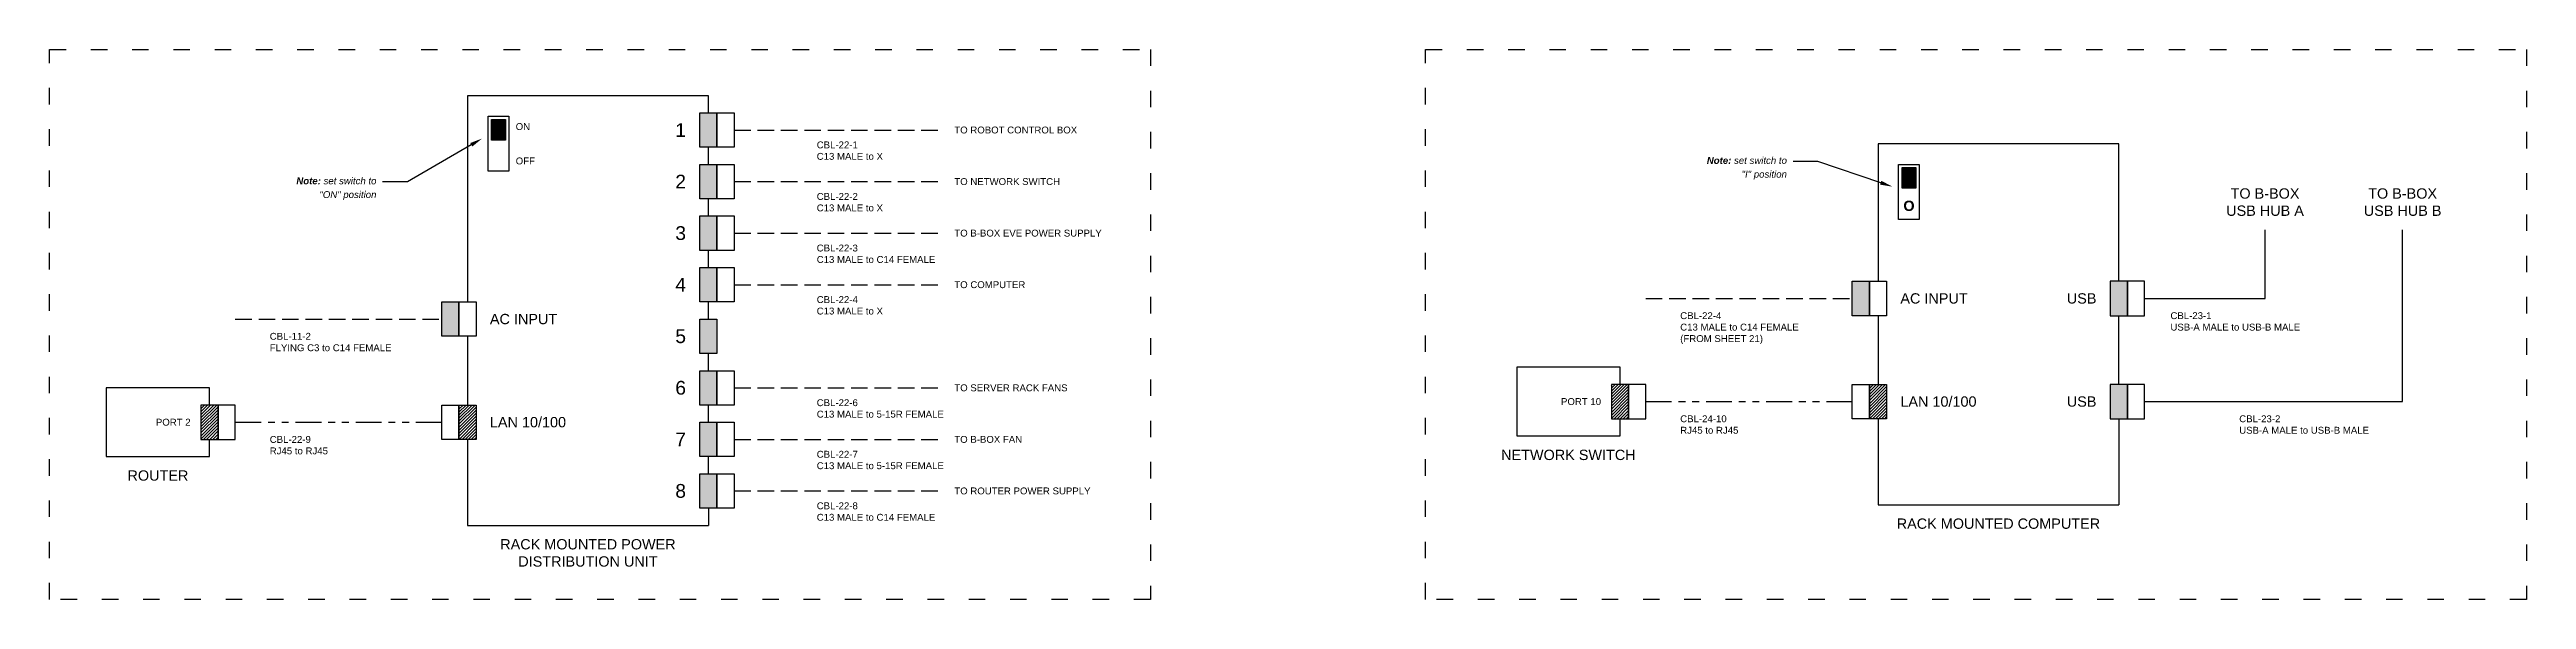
# Model space of a CAD drawing. Header units: inches. Extents: x -30 to 106, y 20 to 28.
# Drawn here: x 10.14 to 46.14, y 19.62 to 27.62 of the extents above; entities that cross this region are included whole.
import ezdxf
from ezdxf import colors
from ezdxf.entities.mleader import LeaderData, LeaderLine
from ezdxf.math import Vec2, Vec3

# ---------------------------------------------------------------- set-up
doc = ezdxf.new("R2010")
doc.units = ezdxf.units.IN
doc.header["$MEASUREMENT"] = 0
for name, pattern in [('ACAD_ISO02W100', [15, 12, -3]), ('ACAD_ISO03W100', [30, 12, -18]), ('PHANTOM', [2.5, 1.25, -0.25, 0.25, -0.25, 0.25, -0.25])]:
    doc.linetypes.add(name, pattern=pattern)
doc.styles.get("Standard").update_dxf_attribs({"font": 'arial.ttf'})
pattern_1 = [(45, (0.7, -1.8), (-0.022097087, 0.022097087), [])]
pattern_2 = [(45, (21.2, -1.5), (-0.022097087, 0.022097087), [])]

msp = doc.modelspace()

# ---------------------------------------------------------------- hatches: boundary and pattern name
h = msp.add_hatch(color=1)
h.dxf.hatch_style = 1
h.paths.add_polyline_path([(19.595, 26.199), (19.845, 26.199), (19.845, 26.699), (19.595, 26.699)])
h.paths.add_polyline_path([(19.845, 25.949), (19.595, 25.949), (19.595, 25.449), (19.845, 25.449)])
h.paths.add_polyline_path([(19.845, 25.199), (19.595, 25.199), (19.595, 24.699), (19.845, 24.699)])
h.paths.add_polyline_path([(19.845, 24.449), (19.595, 24.449), (19.595, 23.949), (19.845, 23.949)])
h = msp.add_hatch(color=256)
h.dxf.hatch_style = 1
h.paths.add_polyline_path([(16.57, 26.303), (16.77, 26.303), (16.77, 26.603), (16.57, 26.603)])
h = msp.add_hatch(color=256)
h.dxf.hatch_style = 1
h.paths.add_polyline_path([(37.07, 25.603), (37.27, 25.603), (37.27, 25.903), (37.07, 25.903)])
h = msp.add_hatch(color=1)
h.dxf.hatch_style = 1
h.paths.add_polyline_path([(36.345, 23.749), (36.595, 23.749), (36.595, 24.249), (36.345, 24.249)])
h = msp.add_hatch(color=3)
h.dxf.hatch_style = 1
h.paths.add_polyline_path([(40.095, 23.749), (40.345, 23.749), (40.345, 24.249), (40.095, 24.249)])
h.paths.add_polyline_path([(40.345, 22.749), (40.095, 22.749), (40.095, 22.249), (40.345, 22.249)])
h = msp.add_hatch(color=1)
h.dxf.hatch_style = 1
h.paths.add_polyline_path([(15.845, 23.449), (16.095, 23.449), (16.095, 23.949), (15.845, 23.949)])
h = msp.add_hatch(color=1)
h.dxf.hatch_style = 1
h.paths.add_polyline_path([(19.595, 23.199), (19.845, 23.199), (19.845, 23.699), (19.595, 23.699)])
h.paths.add_polyline_path([(19.595, 22.449), (19.845, 22.449), (19.845, 22.949), (19.595, 22.949)])
h.paths.add_polyline_path([(19.845, 22.199), (19.595, 22.199), (19.595, 21.699), (19.845, 21.699)])
h.paths.add_polyline_path([(19.845, 21.449), (19.595, 21.449), (19.595, 20.949), (19.845, 20.949)])
h = msp.add_hatch()
h.set_pattern_fill('ANSI31', color=5, scale=0.25)
h.set_pattern_definition(pattern_2)
h.paths.add_polyline_path([(32.845, 22.249), (33.095, 22.249), (33.095, 22.749), (32.845, 22.749)])
h = msp.add_hatch()
h.set_pattern_fill('ANSI31', color=5, scale=0.25)
h.set_pattern_definition(pattern_2)
h.paths.add_polyline_path([(36.845, 22.749), (36.595, 22.749), (36.595, 22.249), (36.845, 22.249)])
h = msp.add_hatch()
h.set_pattern_fill('ANSI31', color=5, scale=0.25)
h.set_pattern_definition(pattern_1)
h.paths.add_polyline_path([(12.345, 21.949), (12.595, 21.949), (12.595, 22.449), (12.345, 22.449)])
h = msp.add_hatch()
h.set_pattern_fill('ANSI31', color=5, scale=0.25)
h.set_pattern_definition(pattern_1)
h.paths.add_polyline_path([(16.345, 22.449), (16.095, 22.449), (16.095, 21.949), (16.345, 21.949)])

# ---------------------------------------------------------------- linework, layer by layer
for p, q in [((19.72, 26.949), (16.22, 26.949)), ((16.22, 26.949), (16.22, 23.949)), ((19.72, 26.699), (19.72, 26.949)), ((19.72, 25.949), (19.72, 26.199)), ((40.22, 26.249), (36.72, 26.249)), ((36.72, 26.249), (36.72, 24.249)), ((40.22, 24.249), (40.22, 26.249)), ((19.72, 25.199), (19.72, 25.449)), ((19.72, 24.449), (19.72, 24.699)), ((19.72, 23.699), (19.72, 23.949)), ((16.22, 23.449), (16.22, 22.449)), ((36.72, 23.749), (36.72, 22.749)), ((40.22, 22.749), (40.22, 23.749)), ((19.72, 22.949), (19.72, 23.199)), ((12.47, 22.699), (10.97, 22.699)), ((10.97, 22.699), (10.97, 21.699)), ((12.47, 22.449), (12.47, 22.699)), ((32.97, 22.999), (31.47, 22.999)), ((31.47, 22.999), (31.47, 21.999)), ((32.97, 22.749), (32.97, 22.999)), ((19.72, 22.199), (19.72, 22.449)), ((31.47, 21.999), (32.97, 21.999)), ((32.97, 21.999), (32.97, 22.249)), ((36.72, 22.249), (36.72, 20.999)), ((40.22, 22.249), (40.22, 20.999)), ((10.97, 21.699), (12.47, 21.699)), ((12.47, 21.699), (12.47, 21.949)), ((16.22, 21.949), (16.22, 20.699)), ((19.72, 21.449), (19.72, 21.699)), ((19.72, 20.949), (19.72, 20.699)), ((36.72, 20.999), (40.22, 20.999)), ((16.22, 20.699), (19.72, 20.699))]:
    msp.add_line(p, q)
at = {"color": 1, "linetype": 'ACAD_ISO02W100', "ltscale": 0.02}
for p, q in [((20.095, 26.449), (23.095, 26.449)), ((20.095, 25.699), (23.095, 25.699)), ((20.095, 24.949), (23.095, 24.949)), ((20.095, 24.199), (23.095, 24.199)), ((33.345, 23.999), (36.345, 23.999)), ((12.845, 23.699), (15.845, 23.699)), ((20.095, 22.699), (23.095, 22.699)), ((20.095, 21.949), (23.095, 21.949)), ((20.095, 21.199), (23.095, 21.199))]:
    msp.add_line(p, q, dxfattribs=at)
at = {"color": 3}
for p, q in [((42.345, 23.999), (42.345, 24.999)), ((44.345, 22.499), (44.345, 24.999)), ((40.595, 23.999), (42.345, 23.999)), ((40.595, 22.499), (44.345, 22.499))]:
    msp.add_line(p, q, dxfattribs=at)
at = {"color": 5, "linetype": 'PHANTOM', "ltscale": 0.3}
for p, q in [((33.345, 22.499), (36.345, 22.499)), ((12.845, 22.199), (15.845, 22.199))]:
    msp.add_line(p, q, dxfattribs=at)
at = {"linetype": 'ACAD_ISO03W100', "ltscale": 0.02}
for points in [[(10.145, 27.621), (26.145, 27.621), (26.145, 19.621), (10.145, 19.621)], [(30.145, 27.621), (46.145, 27.621), (46.145, 19.621), (30.145, 19.621)]]:
    msp.add_lwpolyline(points, close=True, dxfattribs=at)
for points in [[(16.52, 26.649), (16.82, 26.649), (16.82, 25.849), (16.52, 25.849)], [(16.57, 26.603), (16.77, 26.603), (16.77, 26.303), (16.57, 26.303)], [(37.02, 25.949), (37.32, 25.949), (37.32, 25.149), (37.02, 25.149)], [(37.07, 25.903), (37.27, 25.903), (37.27, 25.603), (37.07, 25.603)]]:
    msp.add_lwpolyline(points, close=True)
at = {"color": 1}
for points in [[(19.595, 26.699), (19.845, 26.699), (19.845, 26.199), (19.595, 26.199)], [(19.845, 26.699), (20.095, 26.699), (20.095, 26.199), (19.845, 26.199)], [(19.595, 25.949), (19.845, 25.949), (19.845, 25.449), (19.595, 25.449)], [(19.845, 25.949), (20.095, 25.949), (20.095, 25.449), (19.845, 25.449)], [(19.595, 25.199), (19.845, 25.199), (19.845, 24.699), (19.595, 24.699)], [(19.845, 25.199), (20.095, 25.199), (20.095, 24.699), (19.845, 24.699)], [(19.595, 24.449), (19.845, 24.449), (19.845, 23.949), (19.595, 23.949)], [(19.845, 24.449), (20.095, 24.449), (20.095, 23.949), (19.845, 23.949)], [(36.345, 24.249), (36.595, 24.249), (36.595, 23.749), (36.345, 23.749)], [(36.595, 24.249), (36.845, 24.249), (36.845, 23.749), (36.595, 23.749)], [(15.845, 23.949), (16.095, 23.949), (16.095, 23.449), (15.845, 23.449)], [(16.095, 23.949), (16.345, 23.949), (16.345, 23.449), (16.095, 23.449)], [(19.595, 23.699), (19.845, 23.699), (19.845, 23.199), (19.595, 23.199)], [(19.595, 22.949), (19.845, 22.949), (19.845, 22.449), (19.595, 22.449)], [(19.845, 22.949), (20.095, 22.949), (20.095, 22.449), (19.845, 22.449)], [(19.595, 22.199), (19.845, 22.199), (19.845, 21.699), (19.595, 21.699)], [(19.845, 22.199), (20.095, 22.199), (20.095, 21.699), (19.845, 21.699)], [(19.595, 21.449), (19.845, 21.449), (19.845, 20.949), (19.595, 20.949)], [(19.845, 21.449), (20.095, 21.449), (20.095, 20.949), (19.845, 20.949)]]:
    msp.add_lwpolyline(points, close=True, dxfattribs=at)
at = {"color": 3}
for points in [[(40.345, 24.249), (40.095, 24.249), (40.095, 23.749), (40.345, 23.749)], [(40.595, 24.249), (40.345, 24.249), (40.345, 23.749), (40.595, 23.749)], [(40.345, 22.749), (40.095, 22.749), (40.095, 22.249), (40.345, 22.249)], [(40.595, 22.749), (40.345, 22.749), (40.345, 22.249), (40.595, 22.249)]]:
    msp.add_lwpolyline(points, close=True, dxfattribs=at)
at = {"color": 5}
for points in [[(33.095, 22.749), (32.845, 22.749), (32.845, 22.249), (33.095, 22.249)], [(33.345, 22.749), (33.095, 22.749), (33.095, 22.249), (33.345, 22.249)], [(36.345, 22.749), (36.595, 22.749), (36.595, 22.249), (36.345, 22.249)], [(36.595, 22.749), (36.845, 22.749), (36.845, 22.249), (36.595, 22.249)], [(12.595, 22.449), (12.345, 22.449), (12.345, 21.949), (12.595, 21.949)], [(12.845, 22.449), (12.595, 22.449), (12.595, 21.949), (12.845, 21.949)], [(15.845, 22.449), (16.095, 22.449), (16.095, 21.949), (15.845, 21.949)], [(16.095, 22.449), (16.345, 22.449), (16.345, 21.949), (16.095, 21.949)]]:
    msp.add_lwpolyline(points, close=True, dxfattribs=at)

# ---------------------------------------------------------------- texts
at = {"color": 3}
for s, width, insert, char_height, attachment_point in [('{\\C256;ON}', 1.47407, (16.92, 26.499), 0.1, 4), ('{\\C256;1}', 1.28151, (19.395, 26.449), 0.2, 6), ('{\\C256;OFF}', 1.47407, (16.92, 25.999), 0.1, 4), ('{\\C256;2}', 1.28151, (19.395, 25.699), 0.2, 6), ('{\\fArial|b1|i0|c0|p34;\\C255;\\c16777215;I}', 1.47407, (37.17, 25.753), 0.15, 5), ('{\\fArial|b1|i0|c0|p34;\\C256;\\c0;O}', 1.47407, (37.17, 25.346), 0.15, 5), ('{\\C256;3}', 1.28151, (19.395, 24.949), 0.2, 6), ('{\\C256;4}', 1.28151, (19.395, 24.199), 0.2, 6), ('{\\C256;AC INPUT}', 1.28151, (16.545, 23.699), 0.15, 4), ('{\\C256;AC INPUT}', 1.28151, (37.045, 23.999), 0.15, 4), ('{\\C256;USB}', 1.28151, (39.895, 23.999), 0.15, 6), ('{\\C256;5}', 1.28151, (19.395, 23.449), 0.2, 6), ('{\\C256;6}', 1.28151, (19.395, 22.699), 0.2, 6), ('{\\C256;PORT 10}', 1.47407, (32.695, 22.499), 0.1, 6), ('{\\C256;LAN 10/100}', 1.47407, (37.045, 22.499), 0.15, 4), ('{\\C256;USB}', 1.28151, (39.895, 22.499), 0.15, 6), ('{\\C256;PORT 2}', 1.47407, (12.195, 22.199), 0.1, 6), ('{\\C256;LAN 10/100}', 1.47407, (16.545, 22.199), 0.15, 4), ('{\\C256;7}', 1.28151, (19.395, 21.949), 0.2, 6), ('{\\C256;NETWORK SWITCH}', 2.71833, (32.22, 21.799), 0.15, 2), ('{\\C256;ROUTER}', 2.71833, (11.72, 21.499), 0.15, 2), ('{\\C256;8}', 1.28151, (19.395, 21.199), 0.2, 6), ('{\\C256;RACK MOUNTED COMPUTER}', 3.10916, (38.47, 20.799), 0.15, 2), ('{\\C256;RACK MOUNTED POWER DISTRIBUTION UNIT}', 2.71833, (17.97, 20.499), 0.15, 2)]:
    msp.add_mtext_dynamic_manual_height_columns(s, width=width, gutter_width=1, heights=[0], dxfattribs=dict(at, insert=insert, char_height=char_height, attachment_point=attachment_point))
for s, insert, char_height, width, attachment_point in [('{\\C256;CBL-22-1\\PC13 MALE to X}', (21.295, 26.149), 0.1, 4.46392, 4), ('{\\C256;TO ROBOT CONTROL BOX}', (23.295, 26.449), 0.1, 4.46392, 4), ('{\\C256;TO NETWORK SWITCH}', (23.295, 25.699), 0.1, 4.46392, 4), ('{\\C256;TO B-BOX USB HUB A}', (42.345, 25.199), 0.15, 1.30447, 8), ('{\\C256;TO B-BOX USB HUB B}', (44.345, 25.199), 0.15, 1.30447, 8), ('{\\C256;CBL-22-2\\PC13 MALE to X}', (21.295, 25.399), 0.1, 4.46392, 4), ('{\\C256;TO B-BOX EVE POWER SUPPLY}', (23.295, 24.949), 0.1, 4.46392, 4), ('{\\C256;CBL-22-3\\PC13 MALE to C14 FEMALE}', (21.295, 24.649), 0.1, 4.46392, 4), ('{\\C256;TO COMPUTER}', (23.295, 24.199), 0.1, 4.46392, 4), ('{\\C256;CBL-22-4\\PC13 MALE to X}', (21.295, 23.899), 0.1, 4.46392, 4), ('{\\C256;CBL-22-4\\PC13 MALE to C14 FEMALE\\P(FROM SHEET 21)}', (33.845, 23.799), 0.1, 4.46392, 1), ('{\\C256;CBL-23-1\\PUSB-A MALE to USB-B MALE}', (40.97, 23.799), 0.1, 4.46392, 1), ('{\\C256;CBL-11-2\\PFLYING C3 to C14 FEMALE}', (13.345, 23.499), 0.1, 4.46392, 1), ('{\\C256;TO SERVER RACK FANS}', (23.295, 22.699), 0.1, 4.46392, 4), ('{\\C256;CBL-22-6\\PC13 MALE to 5-15R FEMALE}', (21.295, 22.399), 0.1, 4.46392, 4), ('{\\C256;CBL-22-9\\PRJ45 to RJ45}', (13.345, 21.999), 0.1, 4.46392, 1), ('{\\C256;TO B-BOX FAN}', (23.295, 21.949), 0.1, 4.46392, 4), ('{\\C256;CBL-24-10\\PRJ45 to RJ45}', (33.845, 22.299), 0.1, 4.46392, 1), ('{\\C256;CBL-23-2\\PUSB-A MALE to USB-B MALE}', (41.97, 22.299), 0.1, 4.46392, 1), ('{\\C256;CBL-22-7\\PC13 MALE to 5-15R FEMALE}', (21.295, 21.649), 0.1, 4.46392, 4), ('{\\C256;TO ROUTER POWER SUPPLY}', (23.295, 21.199), 0.1, 4.46392, 4), ('{\\C256;CBL-22-8\\PC13 MALE to C14 FEMALE}', (21.295, 20.899), 0.1, 4.46392, 4)]:
    msp.add_mtext(s, dxfattribs=dict(at, insert=insert, char_height=char_height, width=width, attachment_point=attachment_point))

# ---------------------------------------------------------------- leaders
ml = msp.add_multileader_mtext('Standard')
ml.set_content('\\pxsm1.2;{\\fArial|b1|i1|c0|p34;Note:\\fArial|b0|i1|c0|p34; set switch to "ON" position}', color=256)
ml.set_leader_properties()
ml.build(insert=Vec2(0, 0))
ml.multileader.update_dxf_attribs({"dogleg_length": 0.36, "arrow_head_size": 0.18})
ctx = ml.context
ctx.base_point, ctx.char_height, ctx.arrow_head_size, ctx.landing_gap_size, ctx.plane_origin = Vec3(13.65, 25.696), 0.1, 0.18, 0.09, Vec3(10.593, 26.754)
ctx.text_align_type = 2
notes = []
notes.append((ctx, [(1, (1, 1, 0), (15.346, 25.696), (-1, 0), 0.36, [(0, [(16.43, 26.325)], 0, [])])]))
ctx.mtext.insert, ctx.mtext.width, ctx.mtext.alignment, ctx.mtext.flow_direction = Vec3(14.896, 25.76), 1.4456, 3, 5
ml = msp.add_multileader_mtext('Standard')
ml.set_content('\\pxsm1.2;{\\fArial|b1|i1|c0|p34;Note:\\fArial|b0|i1|c0|p34; set switch to "I" position}', color=256)
ml.set_leader_properties()
ml.build(insert=Vec2(0, 0))
ml.multileader.update_dxf_attribs({"dogleg_length": 0.36, "arrow_head_size": 0.18})
ctx = ml.context
ctx.base_point, ctx.char_height, ctx.arrow_head_size, ctx.landing_gap_size, ctx.plane_origin = Vec3(34.15, 25.993), 0.1, 0.18, 0.09, Vec3(31.093, 26.054)
ctx.text_align_type = 2
notes.append((ctx, [(1, (1, 1, 0), (35.846, 25.993), (-1, 0), 0.36, [(0, [(36.93, 25.625)], 0, [])])]))
ctx.mtext.insert, ctx.mtext.width, ctx.mtext.alignment, ctx.mtext.flow_direction = Vec3(35.396, 26.057), 1.29267, 3, 5
for ctx, leaders in notes:
    for number, flags, end, landing, length, lines in leaders:
        leader = LeaderData()
        leader.index, (leader.has_last_leader_line, leader.has_dogleg_vector, leader.attachment_direction) = number, flags
        leader.last_leader_point, leader.dogleg_vector, leader.dogleg_length = Vec3(end), Vec3(landing), length
        for number, points, colour, breaks in lines:
            line = LeaderLine()
            line.index, line.vertices, line.color, line.breaks = number, Vec3.list(points), colors.encode_raw_color(colour), breaks
            leader.lines.append(line)
        ctx.leaders.append(leader)

doc.saveas('drawing.dxf')
